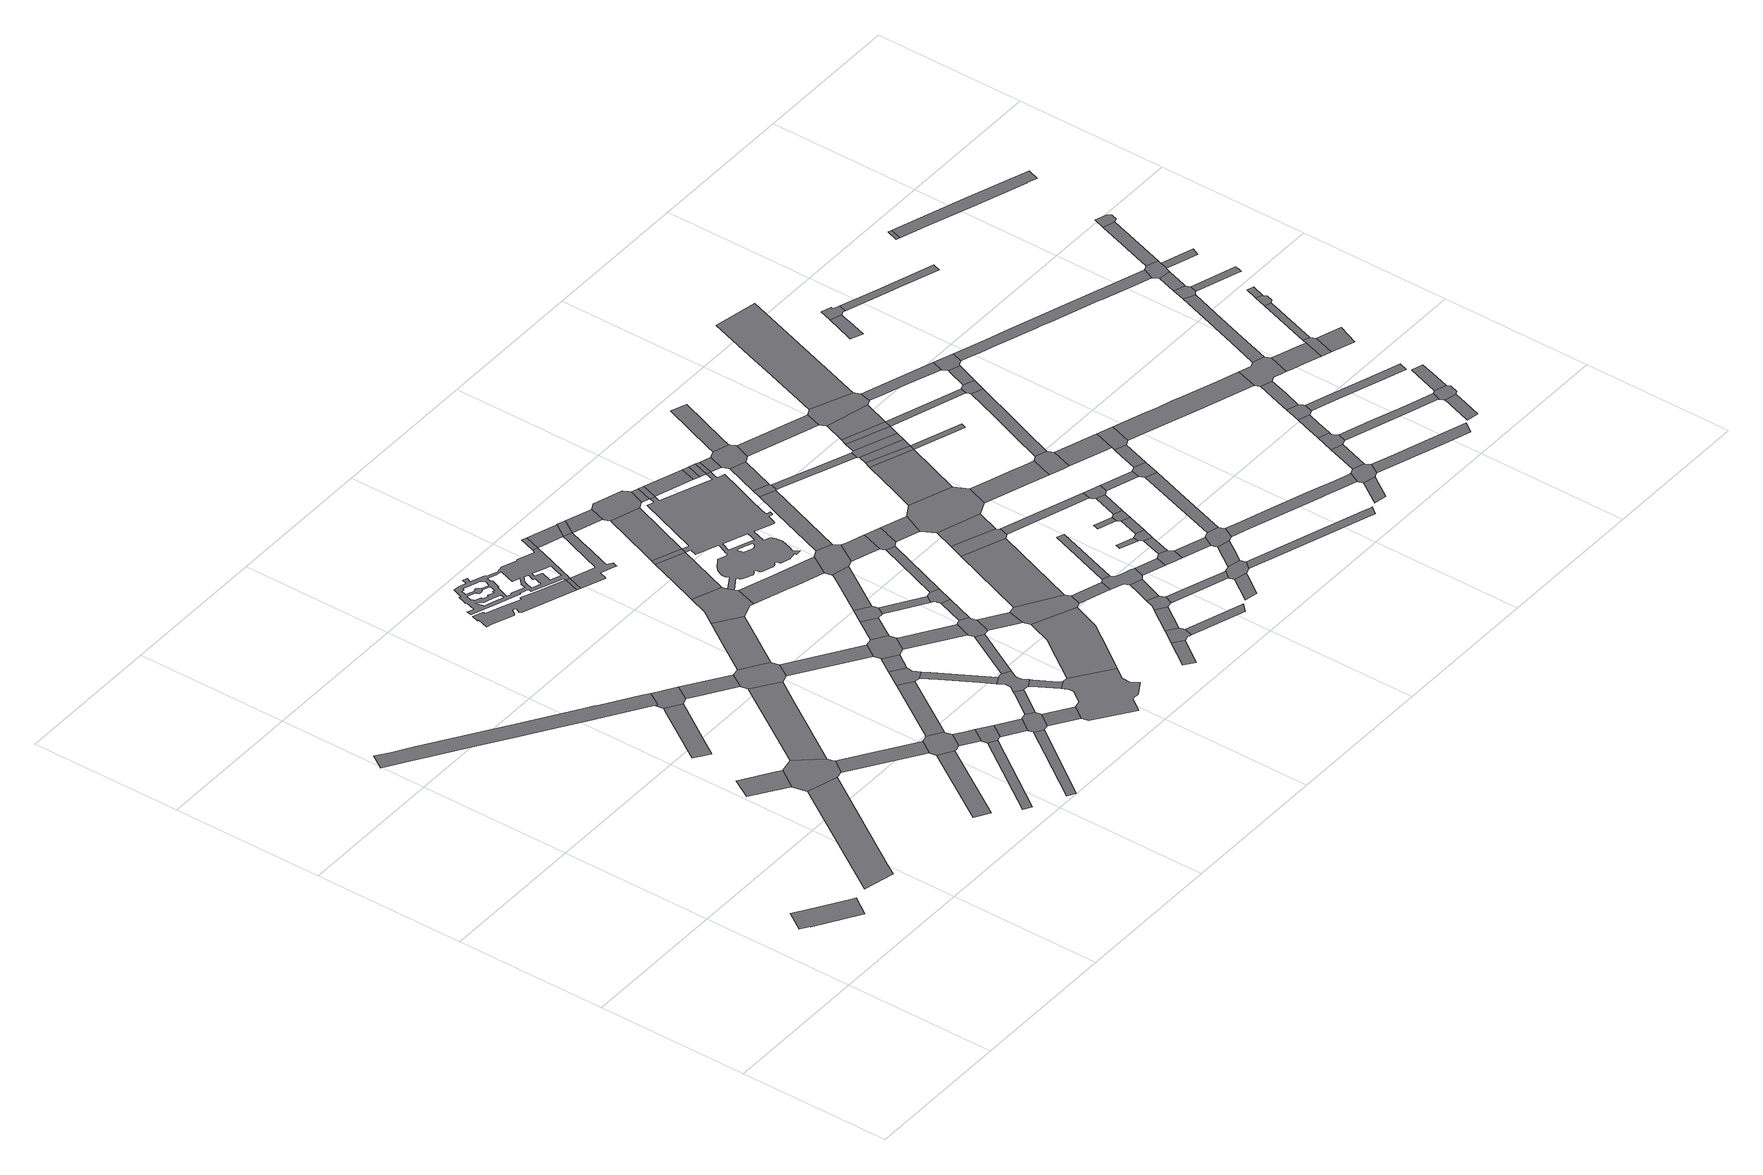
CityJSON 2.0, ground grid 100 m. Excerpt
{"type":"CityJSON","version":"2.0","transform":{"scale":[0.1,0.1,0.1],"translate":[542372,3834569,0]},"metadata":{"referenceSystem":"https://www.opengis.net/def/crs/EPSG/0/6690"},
"CityObjects":{
"road1":{"type":"Road","attributes":{"RoadStructureAttribute.sectionType":"1"},"geometry":[{"type":"MultiSurface","lod":"1","boundaries":[[[0,1,2,3,4,5,6,7,8,9]]]}]},
"road2":{"type":"Road","attributes":{"RoadStructureAttribute.sectionType":"1"},"geometry":[{"type":"MultiSurface","lod":"1","boundaries":[[[10,11,12,13,14]]]}]},
"road3":{"type":"Road","attributes":{"RoadStructureAttribute.sectionType":"1"},"geometry":[{"type":"MultiSurface","lod":"1","boundaries":[[[15,16,17,18,19,20,21,22,23,24,25,26,27,28,29,30,31,32,33,34,35,36,37,38,39,40,41]]]}]},
"road4":{"type":"Road","attributes":{"RoadStructureAttribute.sectionType":"1"},"geometry":[{"type":"MultiSurface","lod":"1","boundaries":[[[42,43,44,45,46,47]]]}]},
"road5":{"type":"Road","geometry":[{"type":"MultiSurface","lod":"1","boundaries":[[[48,47,46,10,14,49,50,51,52,53,54,55]]]}]},
"road6":{"type":"Road","attributes":{"RoadStructureAttribute.sectionType":"1"},"geometry":[{"type":"MultiSurface","lod":"1","boundaries":[[[56,57,58,59,60,61,62,63,64,65]]]}]},
"road7":{"type":"Road","attributes":{"RoadStructureAttribute.sectionType":"1"},"geometry":[{"type":"MultiSurface","lod":"1","boundaries":[[[66,67,68,69]]]}]},
"road8":{"type":"Road","attributes":{"RoadStructureAttribute.sectionType":"1"},"geometry":[{"type":"MultiSurface","lod":"1","boundaries":[[[70,71,52,51,72,73]]]}]},
"road9":{"type":"Road","attributes":{"RoadStructureAttribute.sectionType":"1"},"geometry":[{"type":"MultiSurface","lod":"1","boundaries":[[[74,75,76,77]]]}]},
"road10":{"type":"Road","geometry":[{"type":"MultiSurface","lod":"1","boundaries":[[[78,41,40,79,56,65,80,81]]]}]},
"road11":{"type":"Road","attributes":{"RoadStructureAttribute.sectionType":"1"},"geometry":[{"type":"MultiSurface","lod":"1","boundaries":[[[82,48,55,83,84]]]}]},
"road12":{"type":"Road","geometry":[{"type":"MultiSurface","lod":"1","boundaries":[[[85,86,87,73,72,66,69,88,89,90,91,92]]]}]},
"road13":{"type":"Road","attributes":{"RoadStructureAttribute.sectionType":"1"},"geometry":[{"type":"MultiSurface","lod":"1","boundaries":[[[81,80,93,94,95,96]]]}]},
"road14":{"type":"Road","attributes":{"RoadStructureAttribute.sectionType":"1"},"geometry":[{"type":"MultiSurface","lod":"1","boundaries":[[[97,98,99,100,101]]]}]},
"road15":{"type":"Road","attributes":{"RoadStructureAttribute.sectionType":"1"},"geometry":[{"type":"MultiSurface","lod":"1","boundaries":[[[102,90,89,103,104]]]}]},
"road16":{"type":"Road","geometry":[{"type":"MultiSurface","lod":"1","boundaries":[[[104,103,105,106,74,77,107,108,109,110]]]}]},
"road17":{"type":"Road","geometry":[{"type":"MultiSurface","lod":"1","boundaries":[[[111,96,95,82,84,112,113,114]]]}]},
"road18":{"type":"Road","attributes":{"RoadStructureAttribute.sectionType":"1"},"geometry":[{"type":"MultiSurface","lod":"1","boundaries":[[[115,85,92,116]]]}]},
"road19":{"type":"Road","attributes":{"RoadStructureAttribute.sectionType":"1"},"geometry":[{"type":"MultiSurface","lod":"1","boundaries":[[[110,109,117,118]]]}]},
"road20":{"type":"Road","geometry":[{"type":"MultiSurface","lod":"1","boundaries":[[[119,120,121,118,117,122,123,97,101,124,125,126,127,128,129,130]]]}]},
"road21":{"type":"Road","geometry":[{"type":"MultiSurface","lod":"1","boundaries":[[[131,132,133,134,135,136,137,138,139,140,141,142,143,144,145,146,147,148,149,150,151,152,153,154]]]}]},
"road22":{"type":"Road","attributes":{"RoadStructureAttribute.sectionType":"1"},"geometry":[{"type":"MultiSurface","lod":"1","boundaries":[[[127,126,155,156]]]}]},
"road23":{"type":"Road","attributes":{"RoadStructureAttribute.sectionType":"1"},"geometry":[{"type":"MultiSurface","lod":"1","boundaries":[[[157,158,111,114,159,160]]]}]},
"road24":{"type":"Road","attributes":{"RoadStructureAttribute.sectionType":"1"},"geometry":[{"type":"MultiSurface","lod":"1","boundaries":[[[113,112,161,162]]]}]},
"road25":{"type":"Road","geometry":[{"type":"MultiSurface","lod":"1","boundaries":[[[163,115,116,164,165,166,167,168,169]]]}]},
"road26":{"type":"Road","attributes":{"RoadStructureAttribute.sectionType":"1"},"geometry":[{"type":"MultiSurface","lod":"1","boundaries":[[[170,171,119,130,172,173]]]}]},
"road27":{"type":"Road","attributes":{"RoadStructureAttribute.sectionType":"1"},"geometry":[{"type":"MultiSurface","lod":"1","boundaries":[[[174,175,176,177,178,179,180,181,182,183,184,185,186,187,188,189,190,191,192,193,194,195,196,154,197,198,199,200,201,202,203,204,205,206,207,208,209,210,211,212,213,214,215,216],[217,218,219,220,221,222,223,224,225,226,227,228,229,230],[231,232,233,234,235,236,237,238,239,240,241,242,243],[244,245,246,247,248,249,250,251,252,253,254,255,256,257,258,259,260,261,262],[263,264,265,266,267,268,269,270,271,272,273,274,275,276,277,278,279,280,281,282,283,284,285,286,287,288,289],[290,291,292,293,294,295,296,297,298,299,300,301,302,303],[304,305,306,307,308,309,310,311,312,313,314,315,316,317,318,319,320,321,322,323,324]]]}]},
"road28":{"type":"Road","attributes":{"RoadStructureAttribute.sectionType":"1"},"geometry":[{"type":"MultiSurface","lod":"1","boundaries":[[[325,163,169,326]]]}]},
"road29":{"type":"Road","attributes":{"RoadStructureAttribute.sectionType":"1"},"geometry":[{"type":"MultiSurface","lod":"1","boundaries":[[[327,166,165,328,329,330,331,332,333]]]}]},
"road30":{"type":"Road","geometry":[{"type":"MultiSurface","lod":"1","boundaries":[[[154,153,334,197]]]}]},
"road31":{"type":"Road","geometry":[{"type":"MultiSurface","lod":"1","boundaries":[[[335,336,337,333,332,338,339,340,170,173,341,342,343,344,345,346,347]]]}]},
"road32":{"type":"Road","attributes":{"RoadStructureAttribute.sectionType":"1"},"geometry":[{"type":"MultiSurface","lod":"1","boundaries":[[[348,349,343,342,350,351,352]]]}]},
"road33":{"type":"Road","geometry":[{"type":"MultiSurface","lod":"1","boundaries":[[[353,354,162,161,355,325,326,356,357,358,359,360,361]]]}]},
"road34":{"type":"Road","geometry":[{"type":"MultiSurface","lod":"1","boundaries":[[[362,352,351,363,364,365,366,367,368,156,155,369,370,371,372,373,374,375,376,377,378,379,380]]]}]},
"road35":{"type":"Road","geometry":[{"type":"MultiSurface","lod":"1","boundaries":[[[381,382,383,384,157,160,385,386,387,388,389,390,391,392]]]}]},
"road36":{"type":"Road","attributes":{"RoadStructureAttribute.sectionType":"1"},"geometry":[{"type":"MultiSurface","lod":"1","boundaries":[[[393,394,395,396,397,398,399,400,197,334,401,402,403,404,405,406,407,408,409,410,411,412,413,414]]]}]},
"road37":{"type":"Road","attributes":{"RoadStructureAttribute.sectionType":"1"},"geometry":[{"type":"MultiSurface","lod":"1","boundaries":[[[415,353,361,416]]]}]},
"road38":{"type":"Road","attributes":{"RoadStructureAttribute.sectionType":"1"},"geometry":[{"type":"MultiSurface","lod":"1","boundaries":[[[417,335,347,418]]]}]},
"road39":{"type":"Road","attributes":{"RoadStructureAttribute.sectionType":"1"},"geometry":[{"type":"MultiSurface","lod":"1","boundaries":[[[358,357,419,420]]]}]},
"road40":{"type":"Road","geometry":[{"type":"MultiSurface","lod":"1","boundaries":[[[421,204,203,422]]]}]},
"road41":{"type":"Road","attributes":{"RoadStructureAttribute.sectionType":"1"},"geometry":[{"type":"MultiSurface","lod":"1","boundaries":[[[423,424,425,381,392,426]]]}]},
"road42":{"type":"Road","geometry":[{"type":"MultiSurface","lod":"1","boundaries":[[[427,415,416,428,429,430,431,432,433,434]]]}]},
"road43":{"type":"Road","attributes":{"RoadStructureAttribute.sectionType":"1"},"geometry":[{"type":"MultiSurface","lod":"1","boundaries":[[[435,422,203,393,436]]]}]},
"road44":{"type":"Road","geometry":[{"type":"MultiSurface","lod":"1","boundaries":[[[437,438,439,420,419,440,441,417,418,442,443,444,445,446,447,448]]]}]},
"road45":{"type":"Road","geometry":[{"type":"MultiSurface","lod":"1","boundaries":[[[449,423,426,450]]]}]},
"road46":{"type":"Road","attributes":{"RoadStructureAttribute.sectionType":"1"},"geometry":[{"type":"MultiSurface","lod":"1","boundaries":[[[451,452,389,388,453,454,455,456]]]}]},
"road47":{"type":"Road","geometry":[{"type":"MultiSurface","lod":"1","boundaries":[[[436,393,414,457]]]}]},
"road48":{"type":"Road","attributes":{"RoadStructureAttribute.sectionType":"1"},"geometry":[{"type":"MultiSurface","lod":"1","boundaries":[[[458,459,460,461,462,380,379,463,464,465]]]}]},
"road49":{"type":"Road","attributes":{"RoadStructureAttribute.sectionType":"1"},"geometry":[{"type":"MultiSurface","lod":"1","boundaries":[[[431,430,466,467,468]]]}]},
"road50":{"type":"Road","attributes":{"RoadStructureAttribute.sectionType":"1"},"geometry":[{"type":"MultiSurface","lod":"1","boundaries":[[[469,470,427,434,471,472]]]}]},
"road51":{"type":"Road","attributes":{"RoadStructureAttribute.sectionType":"1"},"geometry":[{"type":"MultiSurface","lod":"1","boundaries":[[[445,444,473,474,475]]]}]},
"road52":{"type":"Road","attributes":{"RoadStructureAttribute.sectionType":"1"},"geometry":[{"type":"MultiSurface","lod":"1","boundaries":[[[476,437,448,477]]]}]},
"road53":{"type":"Road","attributes":{"RoadStructureAttribute.sectionType":"1"},"geometry":[{"type":"MultiSurface","lod":"1","boundaries":[[[478,479,457,414,480,481,482]]]}]},
"road54":{"type":"Road","attributes":{"RoadStructureAttribute.sectionType":"1"},"geometry":[{"type":"MultiSurface","lod":"1","boundaries":[[[483,484,449,450,485]]]}]},
"road55":{"type":"Road","geometry":[{"type":"MultiSurface","lod":"1","boundaries":[[[486,487,488,468,467,489,490,491,476,477,492]]]}]},
"road56":{"type":"Road","attributes":{"RoadStructureAttribute.sectionType":"1"},"geometry":[{"type":"MultiSurface","lod":"1","boundaries":[[[493,494,495,496]]]}]},
"road57":{"type":"Road","geometry":[{"type":"MultiSurface","lod":"1","boundaries":[[[497,498,475,474,458,465,499,500,501,502,503]]]}]},
"road58":{"type":"Road","geometry":[{"type":"MultiSurface","lod":"1","boundaries":[[[504,456,455,505,469,472,506,507,508,509]]]}]},
"road59":{"type":"Road","geometry":[{"type":"MultiSurface","lod":"1","boundaries":[[[510,493,496,511,512,513,514,515,516,517,518]]]}]},
"road60":{"type":"Road","geometry":[{"type":"MultiSurface","lod":"1","boundaries":[[[519,520,482,481,521,522,483,485,523,524,525,526,527,528,529]]]}]},
"road61":{"type":"Road","geometry":[{"type":"MultiSurface","lod":"1","boundaries":[[[530,531,532,533,534,535,536,537,538,539,540,541,542,543,544,545,546,547,548,549,550,450,426,551,552,553,554,555,556,557,558,559,560,561,562,563,564,565,566,567,568,391,390,569,570,571,572,573,574,575,576,577,578,579,580,581,582,583,584,585,586,587,588,589,590,591,592,593,594,595,596,597,598,599,600,601,602,603,604,605,606,607,608,609,610,611,612,613,614,615,616,617,618,619,620,621,622,623,624,625],[626,627,628,629,630,631,632,633,634,635,636,637,638,639,640,641,642,643,644,645,646],[647,648,649,650,651,652,653,654,655,656,657,658]]]}]},
"road62":{"type":"Road","attributes":{"RoadStructureAttribute.sectionType":"1"},"geometry":[{"type":"MultiSurface","lod":"1","boundaries":[[[659,486,492,660]]]}]},
"road63":{"type":"Road","attributes":{"RoadStructureAttribute.sectionType":"1"},"geometry":[{"type":"MultiSurface","lod":"1","boundaries":[[[661,510,518,662]]]}]},
"road64":{"type":"Road","attributes":{"RoadStructureAttribute.sectionType":"1"},"geometry":[{"type":"MultiSurface","lod":"1","boundaries":[[[663,507,506,664,665]]]}]},
"road65":{"type":"Road","attributes":{"RoadStructureAttribute.sectionType":"1"},"geometry":[{"type":"MultiSurface","lod":"1","boundaries":[[[526,525,666,667]]]}]},
"road66":{"type":"Road","geometry":[{"type":"MultiSurface","lod":"1","boundaries":[[[667,666,544,543,668,669]]]}]},
"road67":{"type":"Road","attributes":{"RoadStructureAttribute.sectionType":"1"},"geometry":[{"type":"MultiSurface","lod":"1","boundaries":[[[670,500,499,671,672]]]}]},
"road68":{"type":"Road","attributes":{"RoadStructureAttribute.sectionType":"1"},"geometry":[{"type":"MultiSurface","lod":"1","boundaries":[[[673,497,503,674]]]}]},
"road69":{"type":"Road","attributes":{"RoadStructureAttribute.sectionType":"1"},"geometry":[{"type":"MultiSurface","lod":"1","boundaries":[[[675,515,514,676,677]]]}]},
"road70":{"type":"Road","attributes":{"RoadStructureAttribute.sectionType":"1"},"geometry":[{"type":"MultiSurface","lod":"1","boundaries":[[[678,679,680,681,682,504,509,683,684]]]}]},
"road71":{"type":"Road","geometry":[{"type":"MultiSurface","lod":"1","boundaries":[[[685,686,687,688,661,662,689,690,691,692,693]]]}]},
"road72":{"type":"Road","geometry":[{"type":"MultiSurface","lod":"1","boundaries":[[[694,665,664,695,659,660,696,697,698,699,700,701]]]}]},
"road73":{"type":"Road","attributes":{"RoadStructureAttribute.sectionType":"1"},"geometry":[{"type":"MultiSurface","lod":"1","boundaries":[[[669,668,702,703]]]}]},
"road74":{"type":"Road","attributes":{"RoadStructureAttribute.sectionType":"1"},"geometry":[{"type":"MultiSurface","lod":"1","boundaries":[[[704,705,685,693,706,707]]]}]},
"road75":{"type":"Road","attributes":{"RoadStructureAttribute.sectionType":"1"},"geometry":[{"type":"MultiSurface","lod":"1","boundaries":[[[708,701,700,699,698,709,710]]]}]},
"road76":{"type":"Road","geometry":[{"type":"MultiSurface","lod":"1","boundaries":[[[711,712,672,671,713,714,704,707,715,716,717,718,719,720,721]]]}]},
"road77":{"type":"Road","geometry":[{"type":"MultiSurface","lod":"1","boundaries":[[[722,723,673,674,724,725,726,727,728]]]}]},
"road78":{"type":"Road","geometry":[{"type":"MultiSurface","lod":"1","boundaries":[[[729,678,684,730,731,732,733]]]}]},
"road79":{"type":"Road","geometry":[{"type":"MultiSurface","lod":"1","boundaries":[[[703,702,734,735]]]}]},
"road80":{"type":"Road","attributes":{"RoadStructureAttribute.sectionType":"1"},"geometry":[{"type":"MultiSurface","lod":"1","boundaries":[[[736,737,691,690,738,739]]]}]},
"road81":{"type":"Road","attributes":{"RoadStructureAttribute.sectionType":"1"},"geometry":[{"type":"MultiSurface","lod":"1","boundaries":[[[735,734,536,740]]]}]},
"road82":{"type":"Road","attributes":{"RoadStructureAttribute.sectionType":"1"},"geometry":[{"type":"MultiSurface","lod":"1","boundaries":[[[741,722,728,742]]]}]},
"road83":{"type":"Road","attributes":{"RoadStructureAttribute.sectionType":"1"},"geometry":[{"type":"MultiSurface","lod":"1","boundaries":[[[743,744,745,711,721]]]}]},
"road84":{"type":"Road","geometry":[{"type":"MultiSurface","lod":"1","boundaries":[[[740,536,535,746]]]}]},
"road85":{"type":"Road","attributes":{"RoadStructureAttribute.sectionType":"1"},"geometry":[{"type":"MultiSurface","lod":"1","boundaries":[[[747,729,733,748]]]}]},
"road86":{"type":"Road","attributes":{"RoadStructureAttribute.sectionType":"1"},"geometry":[{"type":"MultiSurface","lod":"1","boundaries":[[[716,715,749,750]]]}]},
"road87":{"type":"Road","attributes":{"RoadStructureAttribute.sectionType":"1"},"geometry":[{"type":"MultiSurface","lod":"1","boundaries":[[[751,752,753,754,755,756]]]}]},
"road88":{"type":"Road","attributes":{"RoadStructureAttribute.sectionType":"1"},"geometry":[{"type":"MultiSurface","lod":"1","boundaries":[[[746,535,757,758]]]}]},
"road89":{"type":"Road","geometry":[{"type":"MultiSurface","lod":"1","boundaries":[[[759,710,709,760,741,742,761,762,763,764,765]]]}]},
"road90":{"type":"Road","geometry":[{"type":"MultiSurface","lod":"1","boundaries":[[[766,750,749,767,768,769,770,771,772]]]}]},
"road91":{"type":"Road","geometry":[{"type":"MultiSurface","lod":"1","boundaries":[[[773,774,775,758,757,776,777,747,748,778,779,780,781,782,783,784]]]}]},
"road92":{"type":"Road","geometry":[{"type":"MultiSurface","lod":"1","boundaries":[[[785,739,738,786,751,756,787,788,789,790]]]}]},
"road93":{"type":"Road","geometry":[{"type":"MultiSurface","lod":"1","boundaries":[[[791,792,793,794,795,796]]]}]},
"road94":{"type":"Road","attributes":{"RoadStructureAttribute.sectionType":"1"},"geometry":[{"type":"MultiSurface","lod":"1","boundaries":[[[731,730,797,798]]]}]},
"road95":{"type":"Road","attributes":{"RoadStructureAttribute.sectionType":"1"},"geometry":[{"type":"MultiSurface","lod":"1","boundaries":[[[799,766,772,800]]]}]},
"road96":{"type":"Road","geometry":[{"type":"MultiSurface","lod":"1","boundaries":[[[801,802,803,796,795,804,805,799,800,806]]]}]},
"road97":{"type":"Road","attributes":{"RoadStructureAttribute.sectionType":"1"},"geometry":[{"type":"MultiSurface","lod":"1","boundaries":[[[771,770,807,808]]]}]},
"road98":{"type":"Road","attributes":{"RoadStructureAttribute.sectionType":"1"},"geometry":[{"type":"MultiSurface","lod":"1","boundaries":[[[726,725,809,810]]]}]},
"road99":{"type":"Road","attributes":{"RoadStructureAttribute.sectionType":"1"},"geometry":[{"type":"MultiSurface","lod":"1","boundaries":[[[811,812,813,785,790,814,815]]]}]},
"road100":{"type":"Road","geometry":[{"type":"MultiSurface","lod":"1","boundaries":[[[816,817,818,819,820]]]}]},
"road101":{"type":"Road","attributes":{"RoadStructureAttribute.sectionType":"1"},"geometry":[{"type":"MultiSurface","lod":"1","boundaries":[[[821,822,823,824,759,765,825,826,827,828]]]}]},
"road102":{"type":"Road","attributes":{"RoadStructureAttribute.sectionType":"1"},"geometry":[{"type":"MultiSurface","lod":"1","boundaries":[[[829,830,773,784,831,832]]]}]},
"road103":{"type":"Road","attributes":{"RoadStructureAttribute.sectionType":"1"},"geometry":[{"type":"MultiSurface","lod":"1","boundaries":[[[833,801,806,834]]]}]},
"road104":{"type":"Road","geometry":[{"type":"MultiSurface","lod":"1","boundaries":[[[835,836,837,820,819,838,839,833,834,840]]]}]},
"road105":{"type":"Road","geometry":[{"type":"MultiSurface","lod":"1","boundaries":[[[841,842,808,807,843,811,815,844,845,846,847,848,849]]]}]},
"road106":{"type":"Road","attributes":{"RoadStructureAttribute.sectionType":"1"},"geometry":[{"type":"MultiSurface","lod":"1","boundaries":[[[781,780,850,851,852]]]}]},
"road107":{"type":"Road","geometry":[{"type":"MultiSurface","lod":"1","boundaries":[[[853,854,821,828,855]]]}]},
"road108":{"type":"Road","attributes":{"RoadStructureAttribute.sectionType":"1"},"geometry":[{"type":"MultiSurface","lod":"1","boundaries":[[[856,857,858,763,762,859,860,861,862]]]}]},
"road109":{"type":"Road","attributes":{"RoadStructureAttribute.sectionType":"1"},"geometry":[{"type":"MultiSurface","lod":"1","boundaries":[[[863,835,840,864]]]}]},
"road110":{"type":"Road","attributes":{"RoadStructureAttribute.sectionType":"1"},"geometry":[{"type":"MultiSurface","lod":"1","boundaries":[[[865,853,855,866]]]}]},
"road111":{"type":"Road","geometry":[{"type":"MultiSurface","lod":"1","boundaries":[[[867,868,869,798,797,870,871,865,866,872]]]}]},
"road112":{"type":"Road","geometry":[{"type":"MultiSurface","lod":"1","boundaries":[[[810,809,873,874,863,864,875,876,877,878]]]}]},
"road113":{"type":"Road","attributes":{"RoadStructureAttribute.sectionType":"1"},"geometry":[{"type":"MultiSurface","lod":"1","boundaries":[[[879,867,872,880,881]]]}]},
"road114":{"type":"Road","attributes":{"RoadStructureAttribute.sectionType":"1"},"geometry":[{"type":"MultiSurface","lod":"1","boundaries":[[[882,883,788,787,884,885,886,887,888]]]}]},
"road115":{"type":"Road","geometry":[{"type":"MultiSurface","lod":"1","boundaries":[[[889,879,881,890]]]}]},
"road116":{"type":"Road","attributes":{"RoadStructureAttribute.sectionType":"1"},"geometry":[{"type":"MultiSurface","lod":"1","boundaries":[[[891,892,893,894,841,849,895,896]]]}]},
"road117":{"type":"Road","attributes":{"RoadStructureAttribute.sectionType":"1"},"geometry":[{"type":"MultiSurface","lod":"1","boundaries":[[[897,889,890,898]]]}]},
"road118":{"type":"Road","attributes":{"RoadStructureAttribute.sectionType":"1"},"geometry":[{"type":"MultiSurface","lod":"1","boundaries":[[[878,877,899,900]]]}]},
"road119":{"type":"Road","geometry":[{"type":"MultiSurface","lod":"1","boundaries":[[[901,902,903,862,861,904,905,906,907,908]]]}]},
"road120":{"type":"Road","attributes":{"RoadStructureAttribute.sectionType":"1"},"geometry":[{"type":"MultiSurface","lod":"1","boundaries":[[[909,910,855,828]]]}]},
"road121":{"type":"Road","geometry":[{"type":"MultiSurface","lod":"1","boundaries":[[[911,912,852,851,913,897,898,914,915,916,917,918]]]}]},
"road122":{"type":"Road","attributes":{"RoadStructureAttribute.sectionType":"1"},"geometry":[{"type":"MultiSurface","lod":"1","boundaries":[[[919,920,921,922,923,924,925,846,845,926,927,928,929,930,931,932,933]]]}]},
"road123":{"type":"Road","geometry":[{"type":"MultiSurface","lod":"1","boundaries":[[[934,935,900,899,936,891,896,937]]]}]},
"road124":{"type":"Road","attributes":{"RoadStructureAttribute.sectionType":"1"},"geometry":[{"type":"MultiSurface","lod":"1","boundaries":[[[938,906,905,939,940,941,942,943,944]]]}]},
"road125":{"type":"Road","attributes":{"RoadStructureAttribute.sectionType":"1"},"geometry":[{"type":"MultiSurface","lod":"1","boundaries":[[[945,946,934,937,947]]]}]},
"road126":{"type":"Road","attributes":{"RoadStructureAttribute.sectionType":"1"},"geometry":[{"type":"MultiSurface","lod":"1","boundaries":[[[890,881,948,949]]]}]},
"road127":{"type":"Road","attributes":{"RoadStructureAttribute.sectionType":"1"},"geometry":[{"type":"MultiSurface","lod":"1","boundaries":[[[950,951,952,953,954,955,901,908,956,957,958,959,960,961,962,963,964,965,966]]]}]},
"road128":{"type":"Road","geometry":[{"type":"MultiSurface","lod":"1","boundaries":[[[944,943,967,945,947,968,969,970]]]}]},
"road129":{"type":"Road","attributes":{"RoadStructureAttribute.sectionType":"1"},"geometry":[{"type":"MultiSurface","lod":"1","boundaries":[[[971,972,973,911,918,974]]]}]},
"road130":{"type":"Road","attributes":{"RoadStructureAttribute.sectionType":"1"},"geometry":[{"type":"MultiSurface","lod":"1","boundaries":[[[975,976,977,978,979,980,981,982]]]}]},
"road131":{"type":"Road","attributes":{"RoadStructureAttribute.sectionType":"1"},"geometry":[{"type":"MultiSurface","lod":"1","boundaries":[[[983,916,915,984,985,986,987]]]}]},
"road132":{"type":"Road","geometry":[{"type":"MultiSurface","lod":"1","boundaries":[[[988,989,949,948,990,950,966,991,992]]]}]},
"road133":{"type":"Road","geometry":[{"type":"MultiSurface","lod":"1","boundaries":[[[993,994,933,932,995,975,982,996,997,998,999]]]}]},
"road134":{"type":"Road","attributes":{"RoadStructureAttribute.sectionType":"1"},"geometry":[{"type":"MultiSurface","lod":"1","boundaries":[[[1000,1001,988,992,1002]]]}]},
"road135":{"type":"Road","attributes":{"RoadStructureAttribute.sectionType":"1"},"geometry":[{"type":"MultiSurface","lod":"1","boundaries":[[[1003,1004,993,999,1005,1006]]]}]},
"road136":{"type":"Road","geometry":[{"type":"MultiSurface","lod":"1","boundaries":[[[987,986,1007,1000,1002,1008,1009,1010,1011]]]}]},
"road137":{"type":"Road","geometry":[{"type":"MultiSurface","lod":"1","boundaries":[[[1012,1003,1006,1013,1014,1015,1016,1017]]]}]},
"road138":{"type":"Road","attributes":{"RoadStructureAttribute.sectionType":"1"},"geometry":[{"type":"MultiSurface","lod":"1","boundaries":[[[1018,1019,1020,1021,1022,970,969,1023,1024,1025,1026,1027]]]}]},
"road139":{"type":"Road","geometry":[{"type":"MultiSurface","lod":"1","boundaries":[[[1028,1029,1030,1031,1032,1033,1034,1035]]]}]},
"road140":{"type":"Road","attributes":{"RoadStructureAttribute.sectionType":"1"},"geometry":[{"type":"MultiSurface","lod":"1","boundaries":[[[1036,1037,1038,1012,1017,1039,1040,1041]]]}]},
"road141":{"type":"Road","attributes":{"RoadStructureAttribute.sectionType":"1"},"geometry":[{"type":"MultiSurface","lod":"1","boundaries":[[[1042,1043,998,997,1044,1045,1046,1047,1048]]]}]},
"road142":{"type":"Road","geometry":[{"type":"MultiSurface","lod":"1","boundaries":[[[1049,1028,1035,1050,1051,1052,1053,1054,1055,1056,1057]]]}]},
"road143":{"type":"Road","geometry":[{"type":"MultiSurface","lod":"1","boundaries":[[[1058,1036,1041,1059,1060,1061,1062,1063]]]}]},
"road144":{"type":"Road","attributes":{"RoadStructureAttribute.sectionType":"1"},"geometry":[{"type":"MultiSurface","lod":"1","boundaries":[[[1064,1065,1058,1063,1066,1067]]]}]},
"road145":{"type":"Road","attributes":{"RoadStructureAttribute.sectionType":"1"},"geometry":[{"type":"MultiSurface","lod":"1","boundaries":[[[1068,1069,1070,1071,1014,1013,1072,1073,1074,1075]]]}]},
"road146":{"type":"Road","attributes":{"RoadStructureAttribute.sectionType":"1"},"geometry":[{"type":"MultiSurface","lod":"1","boundaries":[[[1076,1077,1078,1079,1080,1081,1053,1052]]]}]},
"road147":{"type":"Road","geometry":[{"type":"MultiSurface","lod":"1","boundaries":[[[1082,1027,1026,1064,1067,1083,1084,1085,1086,1087,1088,1089]]]}]},
"road148":{"type":"Road","attributes":{"RoadStructureAttribute.sectionType":"1"},"geometry":[{"type":"MultiSurface","lod":"1","boundaries":[[[1090,1091,1061,1060,1092,1093,1094,1095]]]}]},
"road149":{"type":"Road","attributes":{"RoadStructureAttribute.sectionType":"1"},"geometry":[{"type":"MultiSurface","lod":"1","boundaries":[[[1096,1097,1098,1011,1010,1099,1100,1101,1102,1103,1104,1105,1106,1107,1108,1109,1110,1111,1112,1113,1114,1115]]]}]},
"road150":{"type":"Road","attributes":{"RoadStructureAttribute.sectionType":"1"},"geometry":[{"type":"MultiSurface","lod":"1","boundaries":[[[1116,1117,1118,1119,1120,1121,1122,1123]]]}]},
"road151":{"type":"Road","geometry":[{"type":"MultiSurface","lod":"1","boundaries":[[[1124,1125,1075,1074,1126,1127,1128,1116,1123,1129,1130,1131,1132]]]}]},
"road152":{"type":"Road","attributes":{"RoadStructureAttribute.sectionType":"1"},"geometry":[{"type":"MultiSurface","lod":"1","boundaries":[[[1133,1087,1086,1134,1135,1136,1137]]]}]},
"road153":{"type":"Road","attributes":{"RoadStructureAttribute.sectionType":"1"},"geometry":[{"type":"MultiSurface","lod":"1","boundaries":[[[1138,1139,1124,1132,1140,1141]]]}]},
"road154":{"type":"Road","attributes":{"RoadStructureAttribute.sectionType":"1"},"geometry":[{"type":"MultiSurface","lod":"1","boundaries":[[[1142,1143,1144,1089,1088,1145,1146,1147]]]}]},
"road155":{"type":"Road","geometry":[{"type":"MultiSurface","lod":"1","boundaries":[[[1148,1137,1136,1149,1150,1151]]]}]},
"road156":{"type":"Road","attributes":{"RoadStructureAttribute.sectionType":"1"},"geometry":[{"type":"MultiSurface","lod":"1","boundaries":[[[1150,1149,1152,1153,1154]]]}]},
"road157":{"type":"Road","geometry":[{"type":"MultiSurface","lod":"1","boundaries":[[[1155,1156,1157,1158]]]}]},
"road158":{"type":"Road","attributes":{"RoadStructureAttribute.sectionType":"1"},"geometry":[{"type":"MultiSurface","lod":"1","boundaries":[[[1159,1148,1151,1160]]]}]},
"road159":{"type":"Road","geometry":[{"type":"MultiSurface","lod":"1","boundaries":[[[1161,1142,1147,1162,1163,1164,1165,1166]]]}]},
"road160":{"type":"Road","attributes":{"RoadStructureAttribute.sectionType":"1"},"geometry":[{"type":"MultiSurface","lod":"1","boundaries":[[[1167,1161,1166,1168,1169]]]}]},
"road161":{"type":"Road","geometry":[{"type":"MultiSurface","lod":"1","boundaries":[[[1170,1159,1160,1171,1172,1173]]]}]},
"road162":{"type":"Road","attributes":{"RoadStructureAttribute.sectionType":"1"},"geometry":[{"type":"MultiSurface","lod":"1","boundaries":[[[1174,1175,1170,1173]]]}]},
"road163":{"type":"Road","geometry":[{"type":"MultiSurface","lod":"1","boundaries":[[[1176,1115,1114,1177,1178,1167,1169,1179,1180,1181,1182,1183,1184]]]}]},
"road164":{"type":"Road","attributes":{"RoadStructureAttribute.sectionType":"1"},"geometry":[{"type":"MultiSurface","lod":"1","boundaries":[[[1185,1186,1187,1188,1189,1164,1163]]]}]},
"road165":{"type":"Road","attributes":{"RoadStructureAttribute.sectionType":"1"},"geometry":[{"type":"MultiSurface","lod":"1","boundaries":[[[1190,1183,1182,1191,1192,1193]]]}]},
"road166":{"type":"Road","attributes":{"RoadStructureAttribute.sectionType":"1"},"geometry":[{"type":"MultiSurface","lod":"1","boundaries":[[[1194,1176,1184,1195]]]}]},
"road167":{"type":"Road","geometry":[{"type":"MultiSurface","lod":"1","boundaries":[[[1196,1158,1157,1197,1198,1199,1200,1201,1202,1203]]]}]},
"road168":{"type":"Road","geometry":[{"type":"MultiSurface","lod":"1","boundaries":[[[1204,1194,1195,1205,1206,1207,1208]]]}]}
},
"vertices":[
[644,448,0],[383,615,0],[326,654,0],[325,651,0],[242,529,0],[300,491,0],[299,488,0],[561,320,0],[574,311,0],[660,438,0],
[1271,1234,0],[757,449,0],[963,400,0],[1012,478,0],[1472,1176,0],
[1402,2510,0],[1199,2645,0],[1167,2666,0],[1115,2700,0],[775,2924,0],[731,2954,0],[261,3264,0],[149,3336,0],[60,3397,0],[0,3301,0],[151,3203,0],[195,3173,0],[240,3143,0],[283,3115,0],[382,3049,0],[436,3013,0],[663,2863,0],[759,2799,0],[871,2726,0],[1040,2615,0],[1159,2536,0],[1256,2472,0],[1279,2456,0],[1376,2394,0],[1382,2390,0],[1392,2383,0],[1453,2477,0],
[1313,1479,0],[1107,1616,0],[1027,1482,0],[1225,1348,0],[1251,1331,0],[1339,1462,0],
[1437,1482,0],[1505,1182,0],[1520,1185,0],[1522,1183,0],[1584,1272,0],[1583,1276,0],[1579,1293,0],[1572,1324,0],
[1387,2338,0],[1357,2292,0],[1205,2063,0],[1180,2027,0],[1122,1938,0],[1173,1903,0],[1220,1872,0],[1302,1998,0],[1454,2225,0],[1486,2274,0],
[1970,843,0],[1642,343,0],[1734,283,0],[2062,783,0],
[1807,1126,0],[1607,1257,0],[1963,891,0],[2023,983,0],
[2233,679,0],[1868,162,0],[1918,130,0],[2282,646,0],
[1498,2448,0],[1380,2383,0],[1532,2289,0],[1591,2385,0],
[1816,2059,0],[1883,1796,0],[1980,1939,0],
[2072,993,0],[2071,992,0],[2057,989,0],[2076,785,0],[2112,792,0],[2172,884,0],[2163,933,0],[2163,934,0],
[1536,2286,0],[1574,2261,0],[1805,2109,0],[1866,2202,0],
[2466,526,0],[2350,363,0],[2114,34,0],[2164,2,0],[2516,492,0],
[2236,842,0],[2225,718,0],[2285,809,0],
[2227,711,0],[2232,681,0],[2282,647,0],[2313,654,0],[2319,655,0],[2380,747,0],
[1916,2208,0],[2036,1956,0],[2095,2048,0],[2083,2099,0],
[2341,1401,0],[2432,1341,0],
[2459,564,0],[2522,653,0],
[2565,662,0],[2564,662,0],[2530,655,0],[2460,557,0],[2466,527,0],[2516,493,0],[2549,498,0],[2555,500,0],[2620,590,0],[2619,596,0],[2614,627,0],[2614,628,0],
[1801,3549,0],[1709,3584,0],[1705,3586,0],[1698,3572,0],[1590,3614,0],[1471,3660,0],[1476,3674,0],[1471,3676,0],[1408,3700,0],[1394,3656,0],[1396,3655,0],[1406,3655,0],[1381,3583,0],[1412,3573,0],[1557,3517,0],[1567,3522,0],[1589,3557,0],[1591,3557,0],[1614,3547,0],[1597,3512,0],[1602,3512,0],[1605,3500,0],[1951,3372,0],[1990,3476,0],
[2726,387,0],[2790,477,0],
[2164,2579,0],[2037,2389,0],[2276,2392,0],[2329,2468,0],
[2474,1666,0],[2534,1758,0],
[2414,1512,0],[2438,1340,0],[2471,1338,0],[2521,1368,0],[2496,1412,0],[2501,1436,0],[2505,1452,0],
[2690,838,0],[2678,820,0],[2726,786,0],[2739,803,0],
[1637,3942,0],[1628,3910,0],[1599,3919,0],[1583,3925,0],[1538,3929,0],[1514,3859,0],[1505,3862,0],[1501,3864,0],[1482,3813,0],[1479,3806,0],[1487,3801,0],[1465,3731,0],[1425,3751,0],[1420,3735,0],[1415,3721,0],[1421,3718,0],[1589,3657,0],[1712,3612,0],[1734,3604,0],[1736,3614,0],[1796,3594,0],[1789,3572,0],[1987,3491,0],[2015,3466,0],[2023,3488,0],[2039,3532,0],[2041,3536,0],[2043,3541,0],[2079,3643,0],[2127,3778,0],[2094,3789,0],[2085,3767,0],[1974,3806,0],[1962,3801,0],[1951,3805,0],[1866,3835,0],[1819,3829,0],[1767,3847,0],[1754,3851,0],[1746,3866,0],[1673,3893,0],[1653,3900,0],[1665,3932,0],[1584,3713,0],[1594,3710,0],[1615,3703,0],[1658,3688,0],[1656,3680,0],[1651,3663,0],[1627,3671,0],[1588,3685,0],[1533,3705,0],[1523,3709,0],[1522,3713,0],[1517,3756,0],[1522,3756,0],[1553,3724,0],[1836,3645,0],[1841,3657,0],[1854,3667,0],[1870,3680,0],[1896,3670,0],[1886,3647,0],[1878,3628,0],[1894,3620,0],[1891,3614,0],[1886,3600,0],[1874,3568,0],[1816,3589,0],[1831,3630,0],[1591,3891,0],[1667,3863,0],[1689,3856,0],[1702,3828,0],[1692,3802,0],[1689,3796,0],[1649,3811,0],[1644,3813,0],[1639,3827,0],[1639,3828,0],[1631,3838,0],[1616,3842,0],[1604,3837,0],[1596,3832,0],[1576,3840,0],[1544,3852,0],[1556,3884,0],[1569,3882,0],[1581,3895,0],[1572,3752,0],[1573,3757,0],[1575,3764,0],[1571,3766,0],[1532,3782,0],[1534,3792,0],[1524,3796,0],[1527,3804,0],[1535,3829,0],[1536,3834,0],[1571,3821,0],[1589,3815,0],[1589,3807,0],[1592,3800,0],[1602,3792,0],[1614,3790,0],[1627,3793,0],[1634,3800,0],[1641,3797,0],[1682,3781,0],[1672,3743,0],[1657,3748,0],[1652,3735,0],[1615,3748,0],[1610,3750,0],[1607,3740,0],[1575,3751,0],[1957,3605,0],[1961,3618,0],[1911,3638,0],[1921,3663,0],[1973,3642,0],[2033,3619,0],[2039,3617,0],[2018,3561,0],[2017,3558,0],[2004,3521,0],[1964,3536,0],[1937,3546,0],[1940,3556,0],[1954,3598,0],[1727,3811,0],[1736,3839,0],[1766,3827,0],[1794,3817,0],[1829,3812,0],[1793,3709,0],[1843,3692,0],[1831,3681,0],[1816,3666,0],[1803,3654,0],[1799,3639,0],[1794,3622,0],[1708,3653,0],[1693,3648,0],[1673,3658,0],[1679,3673,0],[1694,3714,0],[1705,3743,0],[1715,3741,0],[1723,3765,0],[1737,3806,0],
[2484,1616,0],[2574,1555,0],
[2549,1320,0],[2498,1291,0],[2526,1243,0],[2546,1209,0],[2644,1038,0],[2692,956,0],[2743,986,0],
[1976,3362,0],
[2781,988,0],[2769,988,0],[2755,987,0],[2716,913,0],[2717,892,0],[2718,877,0],[2761,803,0],[2780,802,0],[2832,832,0],[2809,872,0],[2808,892,0],[2807,912,0],[2833,960,0],
[2915,688,0],[2840,817,0],[2789,787,0],[2875,637,0],[2927,667,0],
[2585,1767,0],[2583,1765,0],[2484,1617,0],[2576,1556,0],[2622,1569,0],[2683,1659,0],[2683,1661,0],[2677,1706,0],[2677,1710,0],
[2939,667,0],[2885,620,0],[2895,603,0],[2897,567,0],[2839,484,0],[2838,484,0],[2793,475,0],[2727,382,0],[2735,340,0],[2977,167,0],[3043,259,0],[3045,259,0],[3091,256,0],[3186,312,0],[3154,367,0],[3156,414,0],[3156,417,0],[3210,491,0],[2967,665,0],
[2272,2797,0],[2228,2678,0],[2225,2670,0],[2194,2624,0],[2369,2482,0],[2425,2501,0],[2438,2497,0],[2449,2493,0],[2496,2635,0],[2487,2658,0],[2473,2692,0],[2460,2727,0],
[2295,3722,0],[2280,3672,0],[2273,3651,0],[2207,3481,0],[2187,3426,0],[2181,3410,0],[2181,3408,0],[2074,3446,0],[2136,3303,0],[2139,3311,0],[2156,3358,0],[2202,3341,0],[2262,3318,0],[2267,3333,0],[2274,3353,0],[2238,3374,0],[2238,3381,0],[2239,3384,0],[2241,3389,0],[2299,3546,0],[2297,3547,0],[2353,3703,0],
[2679,1911,0],[2771,1851,0],
[2957,1311,0],[3008,1278,0],
[2949,1352,0],[2989,1458,0],
[2128,3892,0],[2161,3881,0],
[2406,3154,0],[2337,2970,0],[2277,2810,0],[2594,3083,0],
[2740,2004,0],[2777,1852,0],[2809,1854,0],[2811,1854,0],[2843,1906,0],[2842,1907,0],[2834,1937,0],[2832,1944,0],
[2358,3816,0],[2360,3815,0],
[3026,1470,0],[3014,1466,0],[2995,1460,0],[2951,1345,0],[2959,1315,0],[3014,1280,0],[3041,1285,0],[3049,1286,0],[3088,1393,0],[3086,1399,0],[3076,1430,0],[3079,1440,0],
[2418,3187,0],[2606,3116,0],
[2693,2569,0],[2496,2633,0],[2668,2420,0],[2739,2396,0],[2913,2339,0],[2997,2471,0],
[2416,3797,0],
[3239,1121,0],[3235,1111,0],[3228,1092,0],[3181,963,0],[3155,927,0],[3387,737,0],[3447,820,0],[3517,1003,0],
[2941,1771,0],[3059,1695,0],[3091,1744,0],
[2928,2290,0],[2891,2233,0],[3032,2247,0],[3043,2264,0],
[3208,1181,0],[3224,1170,0],[3252,1283,0],
[3090,1644,0],[3147,1623,0],
[2576,3743,0],[2423,3795,0],[2537,3642,0],[2553,3636,0],[2588,3739,0],
[2569,3589,0],[2445,3257,0],[2762,3529,0],
[3131,1752,0],[3119,1750,0],[3105,1747,0],[3080,1681,0],[3084,1666,0],[3086,1659,0],[3187,1732,0],
[3578,383,0],[3457,213,0],[3522,167,0],[3644,336,0],
[3304,1294,0],[3259,1285,0],[3554,1017,0],[3581,1094,0],[3580,1095,0],[3565,1128,0],[3564,1130,0],
[3044,2495,0],[2926,2296,0],[3089,2281,0],[3172,2414,0],[3149,2457,0],[3149,2458,0],
[3646,478,0],[3681,345,0],[3689,342,0],[3693,341,0],[3704,337,0],[3723,394,0],[3719,406,0],[3719,407,0],[3712,431,0],
[2634,3762,0],[2602,3745,0],[2553,3635,0],[2557,3625,0],[2794,3545,0],[2807,3552,0],[2810,3551,0],[2847,3654,0],[2845,3658,0],[2841,3670,0],[2828,3701,0],
[3189,3048,0],[3245,3196,0],[3294,3324,0],[3243,3341,0],[3251,3367,0],[3262,3402,0],[3235,3411,0],[3215,3353,0],[3183,3365,0],[2900,3473,0],[2885,3480,0],[2882,3483,0],[2882,3488,0],[2894,3520,0],[2864,3530,0],[2854,3500,0],[2852,3495,0],[2847,3495,0],[2804,3507,0],[2653,3100,0],[2646,3098,0],[2629,3070,0],[2612,3022,0],[2755,2969,0],[2757,2966,0],[2734,2912,0],[2731,2906,0],[2730,2904,0],[2728,2896,0],[2726,2886,0],[2718,2879,0],[2706,2878,0],[2653,2898,0],[2593,2855,0],[2571,2832,0],[2556,2809,0],[2552,2789,0],[2552,2767,0],[2560,2745,0],[2575,2712,0],[2585,2707,0],[2583,2697,0],[2585,2692,0],[2590,2685,0],[2600,2677,0],[2660,2653,0],[2668,2656,0],[2675,2658,0],[2685,2668,0],[2693,2671,0],[2695,2671,0],[2698,2668,0],[2703,2651,0],[2706,2636,0],[2711,2634,0],[2713,2629,0],[2723,2624,0],[2782,2606,0],[2786,2604,0],[2788,2604,0],[2796,2604,0],[2808,2612,0],[2818,2620,0],[2833,2615,0],[2838,2595,0],[2841,2590,0],[2884,2575,0],[2899,2570,0],[2904,2571,0],[2919,2573,0],[2936,2576,0],[2951,2586,0],[2956,2566,0],[2991,2566,0],[2970,2608,0],[2983,2640,0],[3006,2704,0],[2999,2741,0],[2992,2766,0],[2989,2771,0],[2984,2776,0],[2946,2791,0],[2944,2793,0],[2947,2800,0],[2978,2884,0],[3098,2837,0],[3108,2835,0],[3113,2840,0],[3118,2848,0],[3135,2898,0],[3163,2890,0],[3173,2913,0],[3150,2920,0],[3148,2925,0],[3145,2930,0],[3164,2980,0],[2836,2842,0],[2853,2835,0],[2879,2825,0],[2884,2820,0],[2884,2818,0],[2882,2814,0],[2881,2810,0],[2861,2798,0],[2859,2795,0],[2849,2795,0],[2838,2799,0],[2826,2804,0],[2814,2810,0],[2794,2817,0],[2789,2824,0],[2786,2844,0],[2786,2854,0],[2787,2855,0],[2788,2857,0],[2791,2857,0],[2795,2857,0],[2758,2899,0],[2781,2952,0],[2782,2957,0],[2870,2924,0],[2873,2923,0],[2881,2920,0],[2893,2916,0],[2940,2898,0],[2930,2870,0],[2916,2836,0],[2883,2849,0],[2842,2865,0],
[3289,2181,0],[3346,2162,0],
[3762,641,0],[3828,594,0],
[3208,2401,0],[3275,2218,0],[3323,2363,0],
[2859,3535,0],[2893,3638,0],
[2897,3523,0],[2931,3626,0],
[3641,1074,0],[3759,950,0],[3783,1027,0],
[3497,1807,0],[3778,1702,0],
[4092,272,0],[4059,219,0],[4105,268,0],
[3246,3042,0],[3198,2913,0],[3184,2874,0],[3148,2775,0],[3084,2601,0],[3270,2791,0],[3348,3005,0],
[3803,724,0],[3797,709,0],[3791,693,0],[3782,669,0],[3866,604,0],[3870,603,0],[3893,658,0],[3890,663,0],[3876,695,0],
[3334,2359,0],[3288,2184,0],[3347,2164,0],[3357,2170,0],[3382,2184,0],[3411,2273,0],[3412,2274,0],[3429,2328,0],
[3148,3440,0],[3182,3543,0],
[3863,885,0],[3833,804,0],[3919,805,0],[3940,860,0],
[3595,2273,0],[3538,2132,0],[3604,2270,0],
[3808,1042,0],[3799,1037,0],[3770,947,0],[3846,921,0],[3972,881,0],[3997,956,0],[3976,963,0],[3930,978,0],[3873,997,0],[3872,997,0],[3855,1026,0],
[3534,1905,0],[3515,1857,0],[3806,1716,0],[3812,1719,0],[3826,1778,0],[3821,1780,0],[3814,1800,0],
[3269,3106,0],[3356,3009,0],[3374,3056,0],[3374,3058,0],[3372,3068,0],
[3190,3426,0],[3224,3528,0],
[4274,530,0],[4122,581,0],[4243,478,0],[4286,526,0],
[3269,3514,0],
[3586,2043,0],[3870,1951,0],
[4003,1457,0],[3979,1466,0],[3956,1474,0],
[3296,3505,0],
[3352,3330,0],[3455,3297,0],
[4121,831,0],[4147,906,0],
[4254,440,0],[4151,294,0],[4140,279,0],[4226,262,0],[4328,408,0],[4338,421,0],
[3333,3379,0],[3370,3481,0],
[3689,2319,0],[3544,2120,0],[3871,1951,0],[3961,1991,0],[4015,2131,0],[4013,2135,0],[3972,2220,0],
[4181,923,0],[4134,826,0],[4150,821,0],[4196,806,0],[4231,794,0],[4257,870,0],[4237,905,0],
[3415,3498,0],[3407,3495,0],[3377,3484,0],[3335,3372,0],[3348,3338,0],[3463,3300,0],[3497,3317,0],[3501,3319,0],[3542,3424,0],[3539,3429,0],[3522,3460,0],[3519,3465,0],
[4324,537,0],[4247,466,0],[4380,433,0],[4419,482,0],[4415,495,0],[4408,519,0],
[4101,1162,0],[4100,1163,0],[4095,1145,0],[4090,1128,0],[4208,1088,0],[4215,1124,0],
[3863,2816,0],[3878,2863,0],
[4227,1061,0],[4283,1042,0],
[4251,1137,0],[4228,1128,0],[4218,1125,0],[4213,1086,0],[4216,1081,0],[4308,1118,0],
[4420,731,0],[4461,802,0],
[4352,1541,0],[4371,1597,0],
[4433,693,0],[4411,662,0],[4333,551,0],[4473,610,0],[4515,671,0],
[4170,1373,0],[4164,1355,0],[4158,1336,0],[4280,1295,0],[4291,1332,0],
[3835,2703,0],[3741,2452,0],[3723,2406,0],[3691,2321,0],[3971,2222,0],[4040,2409,0],[4042,2413,0],[4112,2599,0],
[3570,3912,0],[3431,3542,0],[3546,3536,0],[3672,3874,0],
[4295,1270,0],[4352,1251,0],
[4319,1342,0],[4296,1334,0],[4292,1332,0],[4281,1295,0],[4285,1288,0],[4376,1323,0],
[4500,816,0],[4491,813,0],[4428,707,0],[4525,675,0],[4554,687,0],[4591,759,0],[4588,768,0],[4582,783,0],[4577,795,0],
[3919,3181,0],[3969,3164,0],[4004,3269,0],
[3852,2747,0],[3841,2718,0],[4126,2636,0],
[4371,2012,0],[4307,2034,0],[4129,2093,0],[3964,1990,0],[4249,1895,0],[4388,1848,0],[4435,1991,0],
[4373,1505,0],[4430,1486,0],
[3873,2804,0],[4150,2699,0],
[3896,2866,0],[3894,2866,0],[3882,2864,0],[3866,2814,0],[3872,2806,0],[4173,2761,0],
[4360,1527,0],[4366,1516,0],[4442,1492,0],[4452,1497,0],[4464,1503,0],[4483,1560,0],
[3922,2937,0],[4200,2830,0],[4201,2833,0],
[5235,210,0],[5179,229,0],[4390,430,0],[4608,357,0],[5179,166,0],[5204,156,0],[5246,207,0],
[3939,2981,0],[4216,2878,0],
[4692,1396,0],[4622,1184,0],[4621,1181,0],[4501,818,0],[4698,1159,0],[4769,1371,0],
[3990,3119,0],[4280,3051,0],
[4676,1432,0],[4693,1491,0],
[4472,2010,0],[4471,2007,0],[4466,2005,0],[4478,1818,0],[4518,1805,0],[4566,1947,0],[4550,1980,0],[4548,1984,0],
[4448,2485,0],[4462,2522,0],
[4050,3291,0],[4044,3288,0],[3988,3123,0],[4315,3067,0],[4318,3068,0],[4338,3141,0],[4322,3173,0],[4318,3179,0],
[5409,487,0],[5404,488,0],[5308,520,0],[5176,565,0],[5130,580,0],[4892,659,0],[4700,723,0],[4560,685,0],[4674,647,0],[5142,491,0],[5176,480,0],[5200,472,0],[5290,443,0],[5379,413,0],[5415,485,0],
[4728,1503,0],[4695,1491,0],[4677,1432,0],[4804,1478,0],
[4590,1939,0],[4543,1797,0],[4769,1721,0],[4772,1720,0],[4785,1716,0],[4797,1712,0],[4844,1854,0],
[4788,1684,0],[4766,1618,0],[4865,1661,0],
[4700,2671,0],[4712,2713,0],
[4713,2640,0],[4669,2527,0],[4627,2415,0],[4552,2219,0],[4549,2211,0],[4546,2205,0],[4621,2176,0],[4622,2178,0],[4623,2182,0],[4624,2185,0],[4627,2191,0],[4712,2416,0],[4744,2498,0],[4754,2522,0],[4770,2566,0],[4781,2594,0],[4788,2611,0],
[4793,1699,0],[4885,1669,0],[4902,1676,0],[4950,1819,0],
[4347,4170,0],[4225,3809,0],[4186,3694,0],[4634,4111,0],
[5391,375,0],[5348,313,0],[5293,232,0],[5284,219,0],[5367,201,0],[5415,272,0],[5464,344,0],[5472,356,0],
[4340,3140,0],[4390,3043,0],[4576,2979,0],[4784,2907,0],[4810,2983,0],
[4747,2725,0],[4740,2723,0],[4709,2649,0],[4812,2675,0],[4820,2697,0],
[5455,501,0],[5431,491,0],[5391,377,0],[5480,359,0],[5509,370,0],[5551,441,0],[5531,475,0],
[4803,2869,0],[4795,2850,0],[4876,2841,0],
[5522,702,0],[5510,665,0],[5567,580,0],[5599,677,0],
[4802,2870,0],[4880,2851,0],[4914,2865,0],[4916,2865,0],[4940,2939,0],
[5563,824,0],[5636,692,0],[5655,748,0],[5655,750,0],[5635,785,0],[5639,799,0],
[5636,1589,0],[5406,1666,0],[5337,1689,0],[5245,1719,0],[5164,1747,0],[5165,1588,0],[5371,1519,0],[5564,1454,0],[5729,1400,0],[5776,1543,0],
[4770,3680,0],[4762,3655,0],[4745,3613,0],[4702,3486,0],[4779,3454,0],[4823,3586,0],[4837,3629,0],[4847,3655,0],
[5626,1012,0],[5604,946,0],[5578,867,0],[5642,806,0],[5674,907,0],[5702,987,0],
[5956,306,0],[5704,390,0],[5568,350,0],[5658,319,0],[5923,232,0],[6122,164,0],[6174,233,0],
[4797,3764,0],[4857,3660,0],[4870,3665,0],[4887,3662,0],[4904,3712,0],[4874,3722,0],[4864,3727,0],[4864,3732,0],[4864,3742,0],
[5663,1121,0],[5723,997,0],[5736,1003,0],[5756,1060,0],[5750,1073,0],[5738,1096,0],
[5744,1364,0],[5672,1151,0],[5779,1216,0],[5820,1340,0],
[6100,601,0],[5840,687,0],[5826,692,0],[5797,701,0],[5792,640,0],[6034,561,0],[6253,489,0],[6275,543,0],
[5148,3573,0],[5174,3566,0],[5246,3542,0],[5502,3456,0],[5521,3509,0],[5148,3630,0],
[5857,1516,0],[5821,1342,0],[5856,1357,0],[5898,1343,0],[5939,1329,0],[5987,1471,0],[5969,1507,0],[5892,1533,0],
[6161,925,0],[5920,1005,0],[5921,942,0],[6201,848,0],[6360,796,0],[6377,853,0],
[5656,2701,0],[5275,2827,0],[5153,2867,0],[4957,2852,0],[5045,2823,0],[5120,2798,0],[5153,2786,0],[5193,2773,0],[5405,2702,0],[5437,2691,0],[5526,2662,0],[5652,2619,0],[5821,2562,0],[5850,2552,0],[5885,2541,0],[5901,2535,0],[5923,2527,0],[6046,2486,0],[6164,2447,0],[6197,2520,0],
[6269,452,0],[6237,357,0],[6201,250,0],[6199,245,0],[6199,243,0],[6279,231,0],[6317,344,0],[6346,432,0],
[6301,552,0],[6277,543,0],[6255,485,0],[6256,482,0],[6266,459,0],[6348,437,0],[6371,450,0],[6390,505,0],[6378,529,0],
[6198,1400,0],[5980,1316,0],[6059,1289,0],[6166,1253,0],[6214,1394,0],
[6373,768,0],[6336,656,0],[6423,661,0],[6450,746,0],
[6115,2190,0],[5980,1788,0],[5918,1608,0],[6039,1714,0],[6106,1912,0],[6188,2155,0],
[6222,1421,0],[6233,1231,0],[6281,1372,0],[6265,1406,0],
[6316,1203,0],[6386,1180,0],[6442,1318,0],
[5607,3893,0],[5580,3817,0],[5603,3809,0],[5629,3886,0],
[6343,1784,0],[6386,1770,0],
[6144,2276,0],[6197,2164,0],[6213,2174,0],[6228,2221,0],[6224,2238,0],[6220,2251,0],
[6188,2409,0],[6224,2265,0],[6268,2396,0],
[6369,1864,0],[6409,1782,0],[6423,1825,0],[6412,1849,0],
[6441,1934,0],[6398,1948,0],
[6232,2537,0],[6168,2440,0],[6174,2431,0],[6279,2432,0],[6280,2434,0],[6286,2432,0],[6288,2432,0],[6300,2486,0],[6309,2511,0],
[6510,2077,0],[6513,2077,0],[6521,2100,0],[6528,2124,0],[6525,2125,0],
[6455,2433,0],[6312,2424,0],[6490,2365,0],[6515,2414,0],
[6367,2942,0],[6445,2916,0],
[6108,3724,0],[5766,3753,0],[6087,3643,0],[6433,3528,0],[6436,3527,0],[6450,3522,0],[6500,3505,0],[6525,3581,0],
[6392,3017,0],[6471,2925,0],[6472,2926,0],[6484,2968,0],[6470,2991,0]
]}
